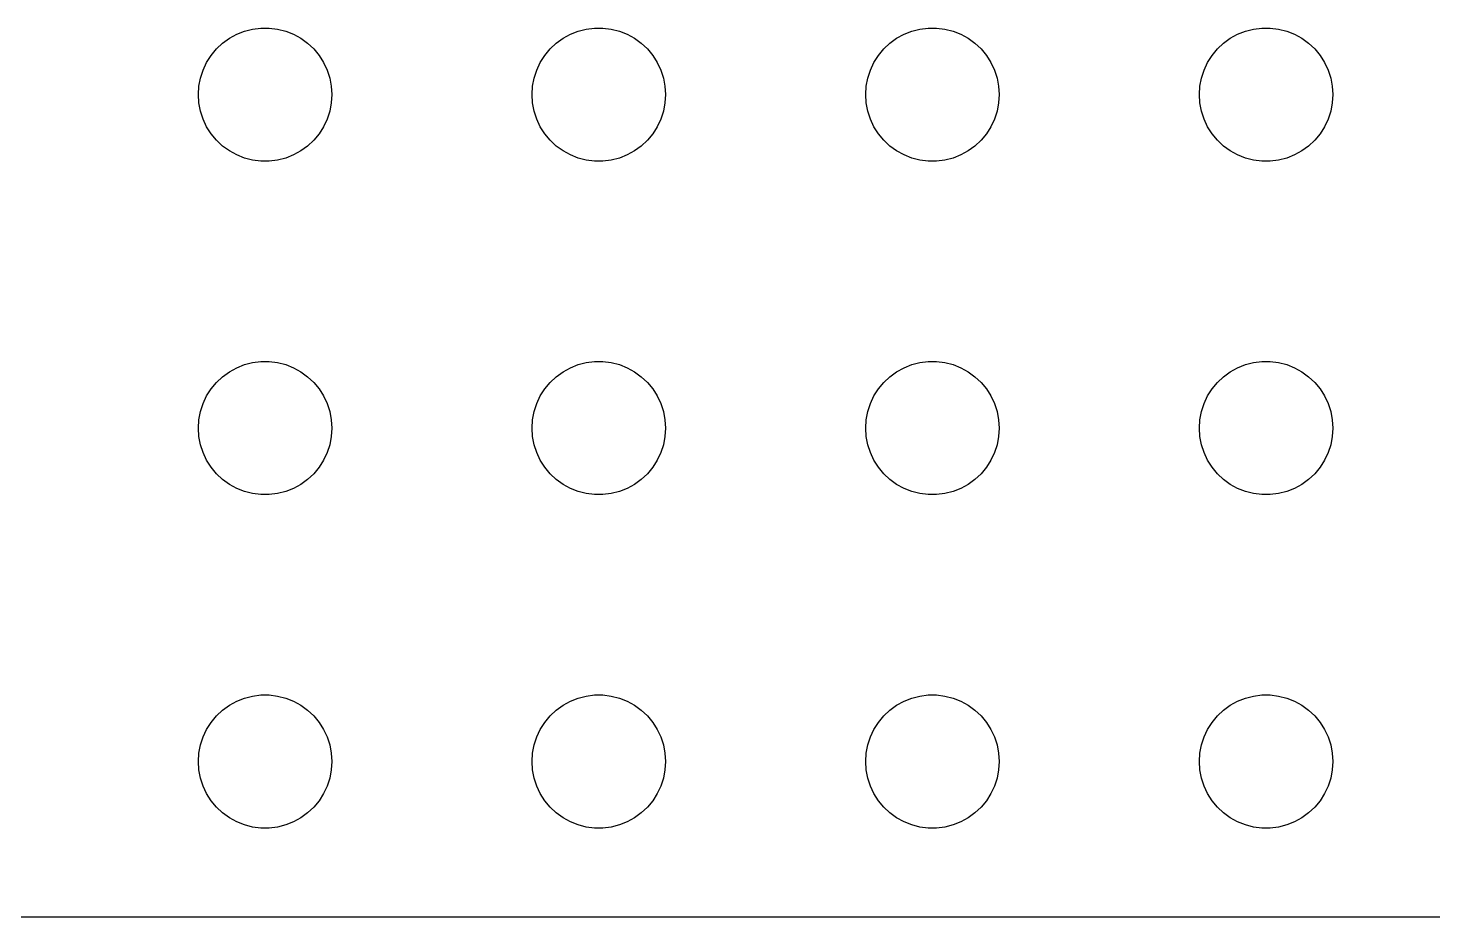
# Model space of a CAD drawing. Header units: metres. Extents: x -134 to 134, y 518 to 1078.
# Drawn here: x -63.2 to 0, y 632 to 672 of the extents above; entities that cross this region are included whole.
import ezdxf

# ---------------------------------------------------------------- set-up
doc = ezdxf.new("R2010")
doc.units = ezdxf.units.M

msp = doc.modelspace()

# ---------------------------------------------------------------- linework, layer by layer
for p, q in [((-53.0621, 671.947), (-52.6884, 671.994)), ((-52.6884, 671.994), (-52.3116, 671.994)), ((-52.3116, 671.994), (-51.9379, 671.947)), ((-38.0621, 671.947), (-37.6884, 671.994)), ((-37.6884, 671.994), (-37.3116, 671.994)), ((-37.3116, 671.994), (-36.9379, 671.947)), ((-23.0621, 671.947), (-22.6884, 671.994)), ((-22.6884, 671.994), (-22.3116, 671.994)), ((-22.3116, 671.994), (-21.9379, 671.947)), ((-8.06213, 671.947), (-7.68837, 671.994)), ((-7.68837, 671.994), (-7.31161, 671.994)), ((-7.31161, 671.994), (-6.93785, 671.947)), ((-54.4123, 671.312), (-54.1075, 671.533)), ((-54.1075, 671.533), (-53.7773, 671.714)), ((-53.7773, 671.714), (-53.427, 671.853)), ((-53.427, 671.853), (-53.0621, 671.947)), ((-51.9379, 671.947), (-51.5729, 671.853)), ((-51.5729, 671.853), (-51.2227, 671.714)), ((-51.2227, 671.714), (-50.8925, 671.533)), ((-50.8925, 671.533), (-50.5877, 671.312)), ((-39.4123, 671.312), (-39.1075, 671.533)), ((-39.1075, 671.533), (-38.7773, 671.714)), ((-38.7773, 671.714), (-38.427, 671.853)), ((-38.427, 671.853), (-38.0621, 671.947)), ((-36.9379, 671.947), (-36.5729, 671.853)), ((-36.5729, 671.853), (-36.2227, 671.714)), ((-36.2227, 671.714), (-35.8925, 671.533)), ((-35.8925, 671.533), (-35.5877, 671.312)), ((-24.4123, 671.312), (-24.1075, 671.533)), ((-24.1075, 671.533), (-23.7773, 671.714)), ((-23.7773, 671.714), (-23.427, 671.853)), ((-23.427, 671.853), (-23.0621, 671.947)), ((-21.9379, 671.947), (-21.5729, 671.853)), ((-21.5729, 671.853), (-21.2227, 671.714)), ((-21.2227, 671.714), (-20.8925, 671.533)), ((-20.8925, 671.533), (-20.5877, 671.312)), ((-9.41226, 671.312), (-9.10747, 671.533)), ((-9.10747, 671.533), (-8.77733, 671.714)), ((-8.77733, 671.714), (-8.42705, 671.853)), ((-8.42705, 671.853), (-8.06213, 671.947)), ((-6.93785, 671.947), (-6.57294, 671.853)), ((-6.57294, 671.853), (-6.22266, 671.714)), ((-6.22266, 671.714), (-5.89252, 671.533)), ((-5.89252, 671.533), (-5.58772, 671.312)), ((-55.1289, 670.445), (-54.927, 670.763)), ((-54.927, 670.763), (-54.6869, 671.054)), ((-54.6869, 671.054), (-54.4123, 671.312)), ((-50.5877, 671.312), (-50.3131, 671.054)), ((-50.3131, 671.054), (-50.0729, 670.763)), ((-50.0729, 670.763), (-49.8711, 670.445)), ((-40.1289, 670.445), (-39.927, 670.763)), ((-39.927, 670.763), (-39.6869, 671.054)), ((-39.6869, 671.054), (-39.4123, 671.312)), ((-35.5877, 671.312), (-35.3131, 671.054)), ((-35.3131, 671.054), (-35.0729, 670.763)), ((-35.0729, 670.763), (-34.8711, 670.445)), ((-25.1289, 670.445), (-24.927, 670.763)), ((-24.927, 670.763), (-24.6869, 671.054)), ((-24.6869, 671.054), (-24.4123, 671.312)), ((-20.5877, 671.312), (-20.3131, 671.054)), ((-20.3131, 671.054), (-20.0729, 670.763)), ((-20.0729, 670.763), (-19.8711, 670.445)), ((-10.1289, 670.445), (-9.92705, 670.763)), ((-9.92705, 670.763), (-9.6869, 671.054)), ((-9.6869, 671.054), (-9.41226, 671.312)), ((-5.58772, 671.312), (-5.31308, 671.054)), ((-5.31308, 671.054), (-5.07294, 670.763)), ((-5.07294, 670.763), (-4.87108, 670.445)), ((-55.4057, 669.746), (-55.2893, 670.104)), ((-55.2893, 670.104), (-55.1289, 670.445)), ((-49.8711, 670.445), (-49.7107, 670.104)), ((-49.7107, 670.104), (-49.5942, 669.746)), ((-40.4057, 669.746), (-40.2893, 670.104)), ((-40.2893, 670.104), (-40.1289, 670.445)), ((-34.8711, 670.445), (-34.7107, 670.104)), ((-34.7107, 670.104), (-34.5942, 669.746)), ((-25.4057, 669.746), (-25.2893, 670.104)), ((-25.2893, 670.104), (-25.1289, 670.445)), ((-19.8711, 670.445), (-19.7107, 670.104)), ((-19.7107, 670.104), (-19.5942, 669.746)), ((-10.4057, 669.746), (-10.2893, 670.104)), ((-10.2893, 670.104), (-10.1289, 670.445)), ((-4.87108, 670.445), (-4.71066, 670.104)), ((-4.71066, 670.104), (-4.59424, 669.746)), ((-55.4763, 669.376), (-55.4057, 669.746)), ((-49.5942, 669.746), (-49.5237, 669.376)), ((-40.4763, 669.376), (-40.4057, 669.746)), ((-34.5942, 669.746), (-34.5237, 669.376)), ((-25.4763, 669.376), (-25.4057, 669.746)), ((-19.5942, 669.746), (-19.5237, 669.376)), ((-10.4763, 669.376), (-10.4057, 669.746)), ((-4.59424, 669.746), (-4.52365, 669.376)), ((-55.5, 669), (-55.4763, 669.376)), ((-55.4763, 668.624), (-55.5, 669)), ((-49.5237, 669.376), (-49.5, 669)), ((-49.5, 669), (-49.5237, 668.624)), ((-40.5, 669), (-40.4763, 669.376)), ((-40.4763, 668.624), (-40.5, 669)), ((-34.5237, 669.376), (-34.5, 669)), ((-34.5, 669), (-34.5237, 668.624)), ((-25.5, 669), (-25.4763, 669.376)), ((-25.4763, 668.624), (-25.5, 669)), ((-19.5237, 669.376), (-19.5, 669)), ((-19.5, 669), (-19.5237, 668.624)), ((-10.5, 669), (-10.4763, 669.376)), ((-10.4763, 668.624), (-10.5, 669)), ((-4.52365, 669.376), (-4.5, 669)), ((-4.5, 669), (-4.52365, 668.624)), ((-55.4057, 668.254), (-55.4763, 668.624)), ((-55.2893, 667.896), (-55.4057, 668.254)), ((-49.5942, 668.254), (-49.7107, 667.896)), ((-49.5237, 668.624), (-49.5942, 668.254)), ((-40.4057, 668.254), (-40.4763, 668.624)), ((-40.2893, 667.896), (-40.4057, 668.254)), ((-34.5942, 668.254), (-34.7107, 667.896)), ((-34.5237, 668.624), (-34.5942, 668.254)), ((-25.4057, 668.254), (-25.4763, 668.624)), ((-25.2893, 667.896), (-25.4057, 668.254)), ((-19.5942, 668.254), (-19.7107, 667.896)), ((-19.5237, 668.624), (-19.5942, 668.254)), ((-10.4057, 668.254), (-10.4763, 668.624)), ((-10.2893, 667.896), (-10.4057, 668.254)), ((-4.59424, 668.254), (-4.71066, 667.896)), ((-4.52365, 668.624), (-4.59424, 668.254)), ((-55.1289, 667.555), (-55.2893, 667.896)), ((-54.927, 667.237), (-55.1289, 667.555)), ((-49.8711, 667.555), (-50.0729, 667.237)), ((-49.7107, 667.896), (-49.8711, 667.555)), ((-40.1289, 667.555), (-40.2893, 667.896)), ((-39.927, 667.237), (-40.1289, 667.555)), ((-34.8711, 667.555), (-35.0729, 667.237)), ((-34.7107, 667.896), (-34.8711, 667.555)), ((-25.1289, 667.555), (-25.2893, 667.896)), ((-24.927, 667.237), (-25.1289, 667.555)), ((-19.8711, 667.555), (-20.0729, 667.237)), ((-19.7107, 667.896), (-19.8711, 667.555)), ((-10.1289, 667.555), (-10.2893, 667.896)), ((-9.92705, 667.237), (-10.1289, 667.555)), ((-4.87108, 667.555), (-5.07294, 667.237)), ((-4.71066, 667.896), (-4.87108, 667.555)), ((-54.6869, 666.946), (-54.927, 667.237)), ((-54.4123, 666.688), (-54.6869, 666.946)), ((-50.3131, 666.946), (-50.5877, 666.688)), ((-50.0729, 667.237), (-50.3131, 666.946)), ((-39.6869, 666.946), (-39.927, 667.237)), ((-39.4123, 666.688), (-39.6869, 666.946)), ((-35.3131, 666.946), (-35.5877, 666.688)), ((-35.0729, 667.237), (-35.3131, 666.946)), ((-24.6869, 666.946), (-24.927, 667.237)), ((-24.4123, 666.688), (-24.6869, 666.946)), ((-20.3131, 666.946), (-20.5877, 666.688)), ((-20.0729, 667.237), (-20.3131, 666.946)), ((-9.6869, 666.946), (-9.92705, 667.237)), ((-9.41226, 666.688), (-9.6869, 666.946)), ((-5.31308, 666.946), (-5.58772, 666.688)), ((-5.07294, 667.237), (-5.31308, 666.946)), ((-54.1075, 666.467), (-54.4123, 666.688)), ((-53.7773, 666.286), (-54.1075, 666.467)), ((-53.427, 666.147), (-53.7773, 666.286)), ((-51.2227, 666.286), (-51.5729, 666.147)), ((-50.8925, 666.467), (-51.2227, 666.286)), ((-50.5877, 666.688), (-50.8925, 666.467)), ((-39.1075, 666.467), (-39.4123, 666.688)), ((-38.7773, 666.286), (-39.1075, 666.467)), ((-38.427, 666.147), (-38.7773, 666.286)), ((-36.2227, 666.286), (-36.5729, 666.147)), ((-35.8925, 666.467), (-36.2227, 666.286)), ((-35.5877, 666.688), (-35.8925, 666.467)), ((-24.1075, 666.467), (-24.4123, 666.688)), ((-23.7773, 666.286), (-24.1075, 666.467)), ((-23.427, 666.147), (-23.7773, 666.286)), ((-21.2227, 666.286), (-21.5729, 666.147)), ((-20.8925, 666.467), (-21.2227, 666.286)), ((-20.5877, 666.688), (-20.8925, 666.467)), ((-9.10747, 666.467), (-9.41226, 666.688)), ((-8.77733, 666.286), (-9.10747, 666.467)), ((-8.42705, 666.147), (-8.77733, 666.286)), ((-6.22266, 666.286), (-6.57294, 666.147)), ((-5.89252, 666.467), (-6.22266, 666.286)), ((-5.58772, 666.688), (-5.89252, 666.467)), ((-53.0621, 666.053), (-53.427, 666.147)), ((-52.6884, 666.006), (-53.0621, 666.053)), ((-52.3116, 666.006), (-52.6884, 666.006)), ((-51.9379, 666.053), (-52.3116, 666.006)), ((-51.5729, 666.147), (-51.9379, 666.053)), ((-38.0621, 666.053), (-38.427, 666.147)), ((-37.6884, 666.006), (-38.0621, 666.053)), ((-37.3116, 666.006), (-37.6884, 666.006)), ((-36.9379, 666.053), (-37.3116, 666.006)), ((-36.5729, 666.147), (-36.9379, 666.053)), ((-23.0621, 666.053), (-23.427, 666.147)), ((-22.6884, 666.006), (-23.0621, 666.053)), ((-22.3116, 666.006), (-22.6884, 666.006)), ((-21.9379, 666.053), (-22.3116, 666.006)), ((-21.5729, 666.147), (-21.9379, 666.053)), ((-8.06213, 666.053), (-8.42705, 666.147)), ((-7.68837, 666.006), (-8.06213, 666.053)), ((-7.31161, 666.006), (-7.68837, 666.006)), ((-6.93785, 666.053), (-7.31161, 666.006)), ((-6.57294, 666.147), (-6.93785, 666.053)), ((-53.7773, 656.714), (-53.427, 656.853)), ((-53.427, 656.853), (-53.0621, 656.947)), ((-53.0621, 656.947), (-52.6884, 656.994)), ((-52.6884, 656.994), (-52.3116, 656.994)), ((-52.3116, 656.994), (-51.9379, 656.947)), ((-51.9379, 656.947), (-51.5729, 656.853)), ((-51.5729, 656.853), (-51.2227, 656.714)), ((-38.7773, 656.714), (-38.427, 656.853)), ((-38.427, 656.853), (-38.0621, 656.947)), ((-38.0621, 656.947), (-37.6884, 656.994)), ((-37.6884, 656.994), (-37.3116, 656.994)), ((-37.3116, 656.994), (-36.9379, 656.947)), ((-36.9379, 656.947), (-36.5729, 656.853)), ((-36.5729, 656.853), (-36.2227, 656.714)), ((-23.7773, 656.714), (-23.427, 656.853)), ((-23.427, 656.853), (-23.0621, 656.947)), ((-23.0621, 656.947), (-22.6884, 656.994)), ((-22.6884, 656.994), (-22.3116, 656.994)), ((-22.3116, 656.994), (-21.9379, 656.947)), ((-21.9379, 656.947), (-21.5729, 656.853)), ((-21.5729, 656.853), (-21.2227, 656.714)), ((-8.77733, 656.714), (-8.42705, 656.853)), ((-8.42705, 656.853), (-8.06213, 656.947)), ((-8.06213, 656.947), (-7.68837, 656.994)), ((-7.68837, 656.994), (-7.31161, 656.994)), ((-7.31161, 656.994), (-6.93785, 656.947)), ((-6.93785, 656.947), (-6.57294, 656.853)), ((-6.57294, 656.853), (-6.22266, 656.714)), ((-54.6869, 656.054), (-54.4123, 656.312)), ((-54.4123, 656.312), (-54.1075, 656.533)), ((-54.1075, 656.533), (-53.7773, 656.714)), ((-51.2227, 656.714), (-50.8925, 656.533)), ((-50.8925, 656.533), (-50.5877, 656.312)), ((-50.5877, 656.312), (-50.3131, 656.054)), ((-39.6869, 656.054), (-39.4123, 656.312)), ((-39.4123, 656.312), (-39.1075, 656.533)), ((-39.1075, 656.533), (-38.7773, 656.714)), ((-36.2227, 656.714), (-35.8925, 656.533)), ((-35.8925, 656.533), (-35.5877, 656.312)), ((-35.5877, 656.312), (-35.3131, 656.054)), ((-24.6869, 656.054), (-24.4123, 656.312)), ((-24.4123, 656.312), (-24.1075, 656.533)), ((-24.1075, 656.533), (-23.7773, 656.714)), ((-21.2227, 656.714), (-20.8925, 656.533)), ((-20.8925, 656.533), (-20.5877, 656.312)), ((-20.5877, 656.312), (-20.3131, 656.054)), ((-9.6869, 656.054), (-9.41226, 656.312)), ((-9.41226, 656.312), (-9.10747, 656.533)), ((-9.10747, 656.533), (-8.77733, 656.714)), ((-6.22266, 656.714), (-5.89252, 656.533)), ((-5.89252, 656.533), (-5.58772, 656.312)), ((-5.58772, 656.312), (-5.31308, 656.054)), ((-55.1289, 655.445), (-54.927, 655.763)), ((-54.927, 655.763), (-54.6869, 656.054)), ((-50.3131, 656.054), (-50.0729, 655.763)), ((-50.0729, 655.763), (-49.8711, 655.445)), ((-40.1289, 655.445), (-39.927, 655.763)), ((-39.927, 655.763), (-39.6869, 656.054)), ((-35.3131, 656.054), (-35.0729, 655.763)), ((-35.0729, 655.763), (-34.8711, 655.445)), ((-25.1289, 655.445), (-24.927, 655.763)), ((-24.927, 655.763), (-24.6869, 656.054)), ((-20.3131, 656.054), (-20.0729, 655.763)), ((-20.0729, 655.763), (-19.8711, 655.445)), ((-10.1289, 655.445), (-9.92705, 655.763)), ((-9.92705, 655.763), (-9.6869, 656.054)), ((-5.31308, 656.054), (-5.07294, 655.763)), ((-5.07294, 655.763), (-4.87108, 655.445)), ((-55.4057, 654.746), (-55.2893, 655.104)), ((-55.2893, 655.104), (-55.1289, 655.445)), ((-49.8711, 655.445), (-49.7107, 655.104)), ((-49.7107, 655.104), (-49.5942, 654.746)), ((-40.4057, 654.746), (-40.2893, 655.104)), ((-40.2893, 655.104), (-40.1289, 655.445)), ((-34.8711, 655.445), (-34.7107, 655.104)), ((-34.7107, 655.104), (-34.5942, 654.746)), ((-25.4057, 654.746), (-25.2893, 655.104)), ((-25.2893, 655.104), (-25.1289, 655.445)), ((-19.8711, 655.445), (-19.7107, 655.104)), ((-19.7107, 655.104), (-19.5942, 654.746)), ((-10.4057, 654.746), (-10.2893, 655.104)), ((-10.2893, 655.104), (-10.1289, 655.445)), ((-4.87108, 655.445), (-4.71066, 655.104)), ((-4.71066, 655.104), (-4.59424, 654.746)), ((-55.5, 654), (-55.4763, 654.376)), ((-55.4763, 654.376), (-55.4057, 654.746)), ((-49.5942, 654.746), (-49.5237, 654.376)), ((-49.5237, 654.376), (-49.5, 654)), ((-40.5, 654), (-40.4763, 654.376)), ((-40.4763, 654.376), (-40.4057, 654.746)), ((-34.5942, 654.746), (-34.5237, 654.376)), ((-34.5237, 654.376), (-34.5, 654)), ((-25.5, 654), (-25.4763, 654.376)), ((-25.4763, 654.376), (-25.4057, 654.746)), ((-19.5942, 654.746), (-19.5237, 654.376)), ((-19.5237, 654.376), (-19.5, 654)), ((-10.5, 654), (-10.4763, 654.376)), ((-10.4763, 654.376), (-10.4057, 654.746)), ((-4.59424, 654.746), (-4.52365, 654.376)), ((-4.52365, 654.376), (-4.5, 654)), ((-55.4763, 653.624), (-55.5, 654)), ((-49.5, 654), (-49.5237, 653.624)), ((-40.4763, 653.624), (-40.5, 654)), ((-34.5, 654), (-34.5237, 653.624)), ((-25.4763, 653.624), (-25.5, 654)), ((-19.5, 654), (-19.5237, 653.624)), ((-10.4763, 653.624), (-10.5, 654)), ((-4.5, 654), (-4.52365, 653.624)), ((-55.4057, 653.254), (-55.4763, 653.624)), ((-55.2893, 652.896), (-55.4057, 653.254)), ((-49.5942, 653.254), (-49.7107, 652.896)), ((-49.5237, 653.624), (-49.5942, 653.254)), ((-40.4057, 653.254), (-40.4763, 653.624)), ((-40.2893, 652.896), (-40.4057, 653.254)), ((-34.5942, 653.254), (-34.7107, 652.896)), ((-34.5237, 653.624), (-34.5942, 653.254)), ((-25.4057, 653.254), (-25.4763, 653.624)), ((-25.2893, 652.896), (-25.4057, 653.254)), ((-19.5942, 653.254), (-19.7107, 652.896)), ((-19.5237, 653.624), (-19.5942, 653.254)), ((-10.4057, 653.254), (-10.4763, 653.624)), ((-10.2893, 652.896), (-10.4057, 653.254)), ((-4.59424, 653.254), (-4.71066, 652.896)), ((-4.52365, 653.624), (-4.59424, 653.254)), ((-55.1289, 652.555), (-55.2893, 652.896)), ((-54.927, 652.237), (-55.1289, 652.555)), ((-49.8711, 652.555), (-50.0729, 652.237)), ((-49.7107, 652.896), (-49.8711, 652.555)), ((-40.1289, 652.555), (-40.2893, 652.896)), ((-39.927, 652.237), (-40.1289, 652.555)), ((-34.8711, 652.555), (-35.0729, 652.237)), ((-34.7107, 652.896), (-34.8711, 652.555)), ((-25.1289, 652.555), (-25.2893, 652.896)), ((-24.927, 652.237), (-25.1289, 652.555)), ((-19.8711, 652.555), (-20.0729, 652.237)), ((-19.7107, 652.896), (-19.8711, 652.555)), ((-10.1289, 652.555), (-10.2893, 652.896)), ((-9.92705, 652.237), (-10.1289, 652.555)), ((-4.87108, 652.555), (-5.07294, 652.237)), ((-4.71066, 652.896), (-4.87108, 652.555)), ((-54.6869, 651.946), (-54.927, 652.237)), ((-54.4123, 651.688), (-54.6869, 651.946)), ((-50.3131, 651.946), (-50.5877, 651.688)), ((-50.0729, 652.237), (-50.3131, 651.946)), ((-39.6869, 651.946), (-39.927, 652.237)), ((-39.4123, 651.688), (-39.6869, 651.946)), ((-35.3131, 651.946), (-35.5877, 651.688)), ((-35.0729, 652.237), (-35.3131, 651.946)), ((-24.6869, 651.946), (-24.927, 652.237)), ((-24.4123, 651.688), (-24.6869, 651.946)), ((-20.3131, 651.946), (-20.5877, 651.688)), ((-20.0729, 652.237), (-20.3131, 651.946)), ((-9.6869, 651.946), (-9.92705, 652.237)), ((-9.41226, 651.688), (-9.6869, 651.946)), ((-5.31308, 651.946), (-5.58772, 651.688)), ((-5.07294, 652.237), (-5.31308, 651.946)), ((-54.1075, 651.467), (-54.4123, 651.688)), ((-53.7773, 651.286), (-54.1075, 651.467)), ((-53.427, 651.147), (-53.7773, 651.286)), ((-53.0621, 651.053), (-53.427, 651.147)), ((-51.5729, 651.147), (-51.9379, 651.053)), ((-51.2227, 651.286), (-51.5729, 651.147)), ((-50.8925, 651.467), (-51.2227, 651.286)), ((-50.5877, 651.688), (-50.8925, 651.467)), ((-39.1075, 651.467), (-39.4123, 651.688)), ((-38.7773, 651.286), (-39.1075, 651.467)), ((-38.427, 651.147), (-38.7773, 651.286)), ((-38.0621, 651.053), (-38.427, 651.147)), ((-36.5729, 651.147), (-36.9379, 651.053)), ((-36.2227, 651.286), (-36.5729, 651.147)), ((-35.8925, 651.467), (-36.2227, 651.286)), ((-35.5877, 651.688), (-35.8925, 651.467)), ((-24.1075, 651.467), (-24.4123, 651.688)), ((-23.7773, 651.286), (-24.1075, 651.467)), ((-23.427, 651.147), (-23.7773, 651.286)), ((-23.0621, 651.053), (-23.427, 651.147)), ((-21.5729, 651.147), (-21.9379, 651.053)), ((-21.2227, 651.286), (-21.5729, 651.147)), ((-20.8925, 651.467), (-21.2227, 651.286)), ((-20.5877, 651.688), (-20.8925, 651.467)), ((-9.10747, 651.467), (-9.41226, 651.688)), ((-8.77733, 651.286), (-9.10747, 651.467)), ((-8.42705, 651.147), (-8.77733, 651.286)), ((-8.06213, 651.053), (-8.42705, 651.147)), ((-6.57294, 651.147), (-6.93785, 651.053)), ((-6.22266, 651.286), (-6.57294, 651.147)), ((-5.89252, 651.467), (-6.22266, 651.286)), ((-5.58772, 651.688), (-5.89252, 651.467)), ((-52.6884, 651.006), (-53.0621, 651.053)), ((-52.3116, 651.006), (-52.6884, 651.006)), ((-51.9379, 651.053), (-52.3116, 651.006)), ((-37.6884, 651.006), (-38.0621, 651.053)), ((-37.3116, 651.006), (-37.6884, 651.006)), ((-36.9379, 651.053), (-37.3116, 651.006)), ((-22.6884, 651.006), (-23.0621, 651.053)), ((-22.3116, 651.006), (-22.6884, 651.006)), ((-21.9379, 651.053), (-22.3116, 651.006)), ((-7.68837, 651.006), (-8.06213, 651.053)), ((-7.31161, 651.006), (-7.68837, 651.006)), ((-6.93785, 651.053), (-7.31161, 651.006)), ((-54.1075, 641.533), (-53.7773, 641.714)), ((-53.7773, 641.714), (-53.427, 641.853)), ((-53.427, 641.853), (-53.0621, 641.947)), ((-53.0621, 641.947), (-52.6884, 641.994)), ((-52.6884, 641.994), (-52.3116, 641.994)), ((-52.3116, 641.994), (-51.9379, 641.947)), ((-51.9379, 641.947), (-51.5729, 641.853)), ((-51.5729, 641.853), (-51.2227, 641.714)), ((-51.2227, 641.714), (-50.8925, 641.533)), ((-39.1075, 641.533), (-38.7773, 641.714)), ((-38.7773, 641.714), (-38.427, 641.853)), ((-38.427, 641.853), (-38.0621, 641.947)), ((-38.0621, 641.947), (-37.6884, 641.994)), ((-37.6884, 641.994), (-37.3116, 641.994)), ((-37.3116, 641.994), (-36.9379, 641.947)), ((-36.9379, 641.947), (-36.5729, 641.853)), ((-36.5729, 641.853), (-36.2227, 641.714)), ((-36.2227, 641.714), (-35.8925, 641.533)), ((-24.1075, 641.533), (-23.7773, 641.714)), ((-23.7773, 641.714), (-23.427, 641.853)), ((-23.427, 641.853), (-23.0621, 641.947)), ((-23.0621, 641.947), (-22.6884, 641.994)), ((-22.6884, 641.994), (-22.3116, 641.994)), ((-22.3116, 641.994), (-21.9379, 641.947)), ((-21.9379, 641.947), (-21.5729, 641.853)), ((-21.5729, 641.853), (-21.2227, 641.714)), ((-21.2227, 641.714), (-20.8925, 641.533)), ((-9.10747, 641.533), (-8.77733, 641.714)), ((-8.77733, 641.714), (-8.42705, 641.853)), ((-8.42705, 641.853), (-8.06213, 641.947)), ((-8.06213, 641.947), (-7.68837, 641.994)), ((-7.68837, 641.994), (-7.31161, 641.994)), ((-7.31161, 641.994), (-6.93785, 641.947)), ((-6.93785, 641.947), (-6.57294, 641.853)), ((-6.57294, 641.853), (-6.22266, 641.714)), ((-6.22266, 641.714), (-5.89252, 641.533)), ((-54.927, 640.763), (-54.6869, 641.054)), ((-54.6869, 641.054), (-54.4123, 641.312)), ((-54.4123, 641.312), (-54.1075, 641.533)), ((-50.8925, 641.533), (-50.5877, 641.312)), ((-50.5877, 641.312), (-50.3131, 641.054)), ((-50.3131, 641.054), (-50.0729, 640.763)), ((-39.927, 640.763), (-39.6869, 641.054)), ((-39.6869, 641.054), (-39.4123, 641.312)), ((-39.4123, 641.312), (-39.1075, 641.533)), ((-35.8925, 641.533), (-35.5877, 641.312)), ((-35.5877, 641.312), (-35.3131, 641.054)), ((-35.3131, 641.054), (-35.0729, 640.763)), ((-24.927, 640.763), (-24.6869, 641.054)), ((-24.6869, 641.054), (-24.4123, 641.312)), ((-24.4123, 641.312), (-24.1075, 641.533)), ((-20.8925, 641.533), (-20.5877, 641.312)), ((-20.5877, 641.312), (-20.3131, 641.054)), ((-20.3131, 641.054), (-20.0729, 640.763)), ((-9.92705, 640.763), (-9.6869, 641.054)), ((-9.6869, 641.054), (-9.41226, 641.312)), ((-9.41226, 641.312), (-9.10747, 641.533)), ((-5.89252, 641.533), (-5.58772, 641.312)), ((-5.58772, 641.312), (-5.31308, 641.054)), ((-5.31308, 641.054), (-5.07294, 640.763)), ((-55.2893, 640.104), (-55.1289, 640.445)), ((-55.1289, 640.445), (-54.927, 640.763)), ((-50.0729, 640.763), (-49.8711, 640.445)), ((-49.8711, 640.445), (-49.7107, 640.104)), ((-40.2893, 640.104), (-40.1289, 640.445)), ((-40.1289, 640.445), (-39.927, 640.763)), ((-35.0729, 640.763), (-34.8711, 640.445)), ((-34.8711, 640.445), (-34.7107, 640.104)), ((-25.2893, 640.104), (-25.1289, 640.445)), ((-25.1289, 640.445), (-24.927, 640.763)), ((-20.0729, 640.763), (-19.8711, 640.445)), ((-19.8711, 640.445), (-19.7107, 640.104)), ((-10.2893, 640.104), (-10.1289, 640.445)), ((-10.1289, 640.445), (-9.92705, 640.763)), ((-5.07294, 640.763), (-4.87108, 640.445)), ((-4.87108, 640.445), (-4.71066, 640.104)), ((-55.4057, 639.746), (-55.2893, 640.104)), ((-49.7107, 640.104), (-49.5942, 639.746)), ((-40.4057, 639.746), (-40.2893, 640.104)), ((-34.7107, 640.104), (-34.5942, 639.746)), ((-25.4057, 639.746), (-25.2893, 640.104)), ((-19.7107, 640.104), (-19.5942, 639.746)), ((-10.4057, 639.746), (-10.2893, 640.104)), ((-4.71066, 640.104), (-4.59424, 639.746)), ((-55.5, 639), (-55.4763, 639.376)), ((-55.4763, 639.376), (-55.4057, 639.746)), ((-49.5942, 639.746), (-49.5237, 639.376)), ((-49.5237, 639.376), (-49.5, 639)), ((-40.5, 639), (-40.4763, 639.376)), ((-40.4763, 639.376), (-40.4057, 639.746)), ((-34.5942, 639.746), (-34.5237, 639.376)), ((-34.5237, 639.376), (-34.5, 639)), ((-25.5, 639), (-25.4763, 639.376)), ((-25.4763, 639.376), (-25.4057, 639.746)), ((-19.5942, 639.746), (-19.5237, 639.376)), ((-19.5237, 639.376), (-19.5, 639)), ((-10.5, 639), (-10.4763, 639.376)), ((-10.4763, 639.376), (-10.4057, 639.746)), ((-4.59424, 639.746), (-4.52365, 639.376)), ((-4.52365, 639.376), (-4.5, 639)), ((-55.4763, 638.624), (-55.5, 639)), ((-55.4057, 638.254), (-55.4763, 638.624)), ((-49.5237, 638.624), (-49.5942, 638.254)), ((-49.5, 639), (-49.5237, 638.624)), ((-40.4763, 638.624), (-40.5, 639)), ((-40.4057, 638.254), (-40.4763, 638.624)), ((-34.5237, 638.624), (-34.5942, 638.254)), ((-34.5, 639), (-34.5237, 638.624)), ((-25.4763, 638.624), (-25.5, 639)), ((-25.4057, 638.254), (-25.4763, 638.624)), ((-19.5237, 638.624), (-19.5942, 638.254)), ((-19.5, 639), (-19.5237, 638.624)), ((-10.4763, 638.624), (-10.5, 639)), ((-10.4057, 638.254), (-10.4763, 638.624)), ((-4.52365, 638.624), (-4.59424, 638.254)), ((-4.5, 639), (-4.52365, 638.624)), ((-55.2893, 637.896), (-55.4057, 638.254)), ((-55.1289, 637.555), (-55.2893, 637.896)), ((-49.7107, 637.896), (-49.8711, 637.555)), ((-49.5942, 638.254), (-49.7107, 637.896)), ((-40.2893, 637.896), (-40.4057, 638.254)), ((-40.1289, 637.555), (-40.2893, 637.896)), ((-34.7107, 637.896), (-34.8711, 637.555)), ((-34.5942, 638.254), (-34.7107, 637.896)), ((-25.2893, 637.896), (-25.4057, 638.254)), ((-25.1289, 637.555), (-25.2893, 637.896)), ((-19.7107, 637.896), (-19.8711, 637.555)), ((-19.5942, 638.254), (-19.7107, 637.896)), ((-10.2893, 637.896), (-10.4057, 638.254)), ((-10.1289, 637.555), (-10.2893, 637.896)), ((-4.71066, 637.896), (-4.87108, 637.555)), ((-4.59424, 638.254), (-4.71066, 637.896)), ((-54.927, 637.237), (-55.1289, 637.555)), ((-54.6869, 636.946), (-54.927, 637.237)), ((-50.0729, 637.237), (-50.3131, 636.946)), ((-49.8711, 637.555), (-50.0729, 637.237)), ((-39.927, 637.237), (-40.1289, 637.555)), ((-39.6869, 636.946), (-39.927, 637.237)), ((-35.0729, 637.237), (-35.3131, 636.946)), ((-34.8711, 637.555), (-35.0729, 637.237)), ((-24.927, 637.237), (-25.1289, 637.555)), ((-24.6869, 636.946), (-24.927, 637.237)), ((-20.0729, 637.237), (-20.3131, 636.946)), ((-19.8711, 637.555), (-20.0729, 637.237)), ((-9.92705, 637.237), (-10.1289, 637.555)), ((-9.6869, 636.946), (-9.92705, 637.237)), ((-5.07294, 637.237), (-5.31308, 636.946)), ((-4.87108, 637.555), (-5.07294, 637.237)), ((-54.4123, 636.688), (-54.6869, 636.946)), ((-54.1075, 636.467), (-54.4123, 636.688)), ((-50.5877, 636.688), (-50.8925, 636.467)), ((-50.3131, 636.946), (-50.5877, 636.688)), ((-39.4123, 636.688), (-39.6869, 636.946)), ((-39.1075, 636.467), (-39.4123, 636.688)), ((-35.5877, 636.688), (-35.8925, 636.467)), ((-35.3131, 636.946), (-35.5877, 636.688)), ((-24.4123, 636.688), (-24.6869, 636.946)), ((-24.1075, 636.467), (-24.4123, 636.688)), ((-20.5877, 636.688), (-20.8925, 636.467)), ((-20.3131, 636.946), (-20.5877, 636.688)), ((-9.41226, 636.688), (-9.6869, 636.946)), ((-9.10747, 636.467), (-9.41226, 636.688)), ((-5.58772, 636.688), (-5.89252, 636.467)), ((-5.31308, 636.946), (-5.58772, 636.688)), ((-53.7773, 636.286), (-54.1075, 636.467)), ((-53.427, 636.147), (-53.7773, 636.286)), ((-53.0621, 636.053), (-53.427, 636.147)), ((-52.6884, 636.006), (-53.0621, 636.053)), ((-52.3116, 636.006), (-52.6884, 636.006)), ((-51.9379, 636.053), (-52.3116, 636.006)), ((-51.5729, 636.147), (-51.9379, 636.053)), ((-51.2227, 636.286), (-51.5729, 636.147)), ((-50.8925, 636.467), (-51.2227, 636.286)), ((-38.7773, 636.286), (-39.1075, 636.467)), ((-38.427, 636.147), (-38.7773, 636.286)), ((-38.0621, 636.053), (-38.427, 636.147)), ((-37.6884, 636.006), (-38.0621, 636.053)), ((-37.3116, 636.006), (-37.6884, 636.006)), ((-36.9379, 636.053), (-37.3116, 636.006)), ((-36.5729, 636.147), (-36.9379, 636.053)), ((-36.2227, 636.286), (-36.5729, 636.147)), ((-35.8925, 636.467), (-36.2227, 636.286)), ((-23.7773, 636.286), (-24.1075, 636.467)), ((-23.427, 636.147), (-23.7773, 636.286)), ((-23.0621, 636.053), (-23.427, 636.147)), ((-22.6884, 636.006), (-23.0621, 636.053)), ((-22.3116, 636.006), (-22.6884, 636.006)), ((-21.9379, 636.053), (-22.3116, 636.006)), ((-21.5729, 636.147), (-21.9379, 636.053)), ((-21.2227, 636.286), (-21.5729, 636.147)), ((-20.8925, 636.467), (-21.2227, 636.286)), ((-8.77733, 636.286), (-9.10747, 636.467)), ((-8.42705, 636.147), (-8.77733, 636.286)), ((-8.06213, 636.053), (-8.42705, 636.147)), ((-7.68837, 636.006), (-8.06213, 636.053)), ((-7.31161, 636.006), (-7.68837, 636.006)), ((-6.93785, 636.053), (-7.31161, 636.006)), ((-6.57294, 636.147), (-6.93785, 636.053)), ((-6.22266, 636.286), (-6.57294, 636.147)), ((-5.89252, 636.467), (-6.22266, 636.286)), ((-129.814, 632.01), (129.814, 632.01))]:
    msp.add_line(p, q)

doc.saveas('drawing.dxf')
